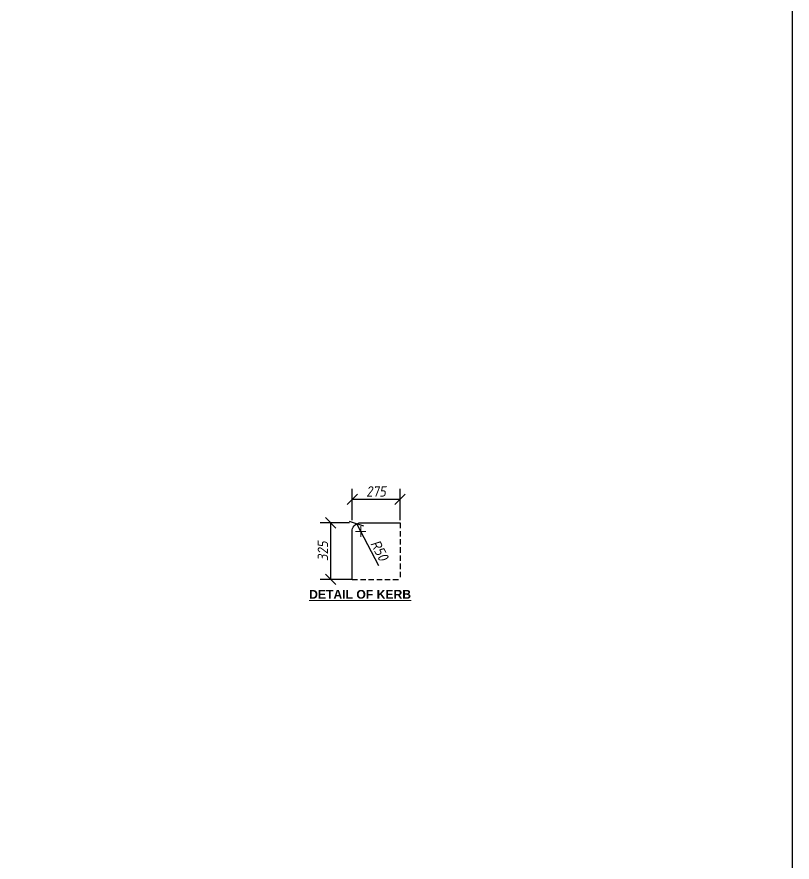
# Model space of a CAD drawing. Header units: millimetres. Extents: x 1231188 to 3899118, y -5478610 to -489530.
# Drawn here: x 3857236 to 3861692, y -2781032 to -2776172 of the extents above; entities that cross this region are included whole.
import ezdxf

# ---------------------------------------------------------------- set-up
doc = ezdxf.new("R2010")
doc.units = ezdxf.units.MM
doc.header["$LTSCALE"] = 25
doc.header["$MEASUREMENT"] = 0
doc.header["$PDMODE"] = 3
doc.linetypes.add('DASHED2', pattern=[0.375, 0.25, -0.125])
doc.layers.get('0').update_dxf_attribs({"lineweight": 13})
doc.layers.get('Defpoints').update_dxf_attribs({"color": 230, "lineweight": 9})
for name, color, linetype, lineweight in [('COLUMN', 1, 'Continuous', 25), ('Concrete_Section', 21, 'Continuous', 30), ('DIM', 8, 'Continuous', 13), ('text', 7, 'Continuous', 18)]:
    doc.layers.add(name, color=color, linetype=linetype, lineweight=lineweight)
doc.layers.add('Deck _Hidden', color=7, linetype='DASHED2')
doc.styles.add('AR', font='arial.ttf')
doc.styles.add('DIM', font='isocp3.shx', dxfattribs={"oblique": 10})
doc.dimstyles.new('dim_30', dxfattribs={"dimtxt": 60, "dimasz": 60, "dimexe": 60, "dimexo": 15, "dimgap": 15, "dimtad": 1, "dimdec": 0, "dimzin": 0, "dimdsep": 46, "dimtxsty": 'DIM', "dimblk": 'OBLIQUE', "dimcen": 30, "dimclrd": 5, "dimclre": 5, "dimclrt": 7, "dimadec": 0, "dimazin": 0, "dimtfac": 1, "dimtdec": 0, "dimtmove": 0, "dimatfit": 3, "dimfxl": 20, "dimtolj": 1, "dimtzin": 0, "dimarcsym": 0})

# ---------------------------------------------------------------- blocks, each defined once
blk = doc.blocks.new('_Oblique')
at = {"color": 0, "linetype": 'ByBlock', "lineweight": -2}
blk.add_line((-0.5, -0.5), (0.5, 0.5), dxfattribs=at)
blk = doc.blocks.new('*D503')
at = {"layer": 'Defpoints', "color": 0, "lineweight": -2, "ltscale": 10, "transparency": 16777216}
for p in [(3859438.5, -2778945), (3859163.5, -2779080.9), (3859438.5, -2779080.9)]:
    blk.add_point(p, dxfattribs=at)
at = {"layer": 'DIM', "color": 5, "lineweight": -2, "ltscale": 10, "transparency": 16777216}
for p, q in [((3859163.5, -2779065.9), (3859163.5, -2778885)), ((3859438.5, -2779065.9), (3859438.5, -2778885)), ((3859163.5, -2778945), (3859438.5, -2778945))]:
    blk.add_line(p, q, dxfattribs=at)
at = {"layer": 'DIM', "color": 5, "lineweight": -2, "ltscale": 10, "transparency": 16777216, "xscale": 60, "yscale": 60, "zscale": 60, "rotation": 180}
blk.add_blockref('_Oblique', (3859163.5, -2778945), dxfattribs=at)
at = {"layer": 'DIM', "color": 5, "lineweight": -2, "ltscale": 10, "transparency": 16777216, "xscale": 60, "yscale": 60, "zscale": 60}
blk.add_blockref('_Oblique', (3859438.5, -2778945), dxfattribs=at)
at = {"layer": 'DIM', "color": 7, "ltscale": 10, "transparency": 16777216, "insert": (3859301, -2778900), "char_height": 60, "attachment_point": 5, "style": 'DIM'}
blk.add_mtext('\\A1;275', dxfattribs=at)
blk = doc.blocks.new('*D504')
at = {"layer": 'Defpoints', "color": 0, "lineweight": -2, "ltscale": 10, "transparency": 16777216}
for p in [(3859189.3, -2779086.6), (3859212.5, -2779130.9)]:
    blk.add_point(p, dxfattribs=at)
at = {"layer": 'DIM', "color": 5, "lineweight": -2, "ltscale": 10, "transparency": 16777216}
blk.add_line((3859316.3, -2779328.3), (3859189.3, -2779086.6), dxfattribs=at)
at = {"layer": 'DIM', "color": 5, "lineweight": -2, "ltscale": 10, "transparency": 16777216, "xscale": 60, "yscale": 60, "zscale": 60, "rotation": 117.7365260404581}
blk.add_blockref('_Oblique', (3859189.3, -2779086.6), dxfattribs=at)
at = {"layer": 'DIM', "color": 7, "ltscale": 10, "transparency": 16777216, "insert": (3859320.5, -2779239.6), "char_height": 60, "attachment_point": 5, "rotation": 297.7365, "style": 'DIM'}
blk.add_mtext('\\A1;R50', dxfattribs=at)
blk = doc.blocks.new('*D505')
at = {"layer": 'Defpoints', "color": 0, "lineweight": -2, "ltscale": 10, "transparency": 16777216}
for p in [(3859039.7, -2779080.9), (3859163.5, -2779080.9), (3859175.8, -2779405.9)]:
    blk.add_point(p, dxfattribs=at)
at = {"layer": 'DIM', "color": 5, "lineweight": -2, "ltscale": 10, "transparency": 16777216}
for p, q in [((3859148.5, -2779080.9), (3858979.7, -2779080.9)), ((3859039.7, -2779405.9), (3859039.7, -2779080.9)), ((3859160.8, -2779405.9), (3858979.7, -2779405.9))]:
    blk.add_line(p, q, dxfattribs=at)
at = {"layer": 'DIM', "color": 5, "lineweight": -2, "ltscale": 10, "transparency": 16777216, "xscale": 60, "yscale": 60, "zscale": 60}
for p, rotation in [((3859039.7, -2779080.9), 90), ((3859039.7, -2779405.9), 270)]:
    blk.add_blockref('_Oblique', p, dxfattribs=dict(at, rotation=rotation))
at = {"layer": 'DIM', "color": 7, "ltscale": 10, "transparency": 16777216, "insert": (3858994.7, -2779243.4), "char_height": 60, "attachment_point": 5, "rotation": 90, "style": 'DIM'}
blk.add_mtext('\\A1;325', dxfattribs=at)

msp = doc.modelspace()

# ---------------------------------------------------------------- linework, layer by layer
at = {"layer": 'COLUMN', "lineweight": -2, "ltscale": 100}
msp.add_lwpolyline([(3840211.61426, -2767454.5222), (3861692.00571, -2767454.5222), (3861692.00571, -2791767.57677), (3840211.61426, -2791767.57677)], close=True, dxfattribs=at)
at = {"layer": 'Concrete_Section', "ltscale": 150}
msp.add_lwpolyline([(3859163.5, -2779405.9029), (3859163.5, -2779121.0971, -0.357510765), (3859212.52903, -2779080.9029), (3859438.4902, -2779080.9029)], format="xyb", dxfattribs=at)
at = {"layer": 'Deck _Hidden', "ltscale": 5}
msp.add_line((3859438.4902, -2779080.9029), (3859438.4902, -2779405.9029), dxfattribs=at)
msp.add_lwpolyline([(3859163.5, -2779405.9029), (3859438.4902, -2779405.9029)], dxfattribs=at)
at = {"layer": 'DIM', "color": 5}
for p, q in [((3859212.52903, -2779160.9029), (3859212.52903, -2779100.9029)), ((3859182.52903, -2779130.9029), (3859242.52903, -2779130.9029))]:
    msp.add_line(p, q, dxfattribs=at)

# ---------------------------------------------------------------- texts
at = {"layer": 'text', "ltscale": 10, "insert": (3858915.80478, -2779466.88328), "char_height": 50, "width": 1316.6198773, "attachment_point": 1, "style": 'AR'}
msp.add_mtext('{\\fArial|b1|i0|c0|p34;\\LDETAIL OF KERB }', dxfattribs=at)

# ---------------------------------------------------------------- dimensions: what is measured, and where the dimension line sits
at = {"layer": 'DIM', "ltscale": 10}
dim = msp.add_linear_dim(base=(3859438.4902, -2778944.96521), p1=(3859163.5, -2779080.9029), p2=(3859438.4902, -2779080.9029), dimstyle='dim_30', dxfattribs=at)
dim.commit()
dim.dimension.update_dxf_attribs({"geometry": '*D503', "text_midpoint": (3859300.9951, -2778899.9593)})
dim = msp.add_linear_dim(base=(3859039.73706, -2779080.9029), p1=(3859175.78398, -2779405.9029), p2=(3859163.5, -2779080.9029), angle=90, dimstyle='dim_30', dxfattribs=at)
dim.commit()
dim.dimension.update_dxf_attribs({"geometry": '*D505', "text_midpoint": (3858994.73116, -2779243.4029)})
dim = msp.add_radius_dim(center=(3859212.52903, -2779130.9029), mpoint=(3859189.25871, -2779086.64805), dimstyle='dim_30', dxfattribs=at)
dim.commit()
dim.dimension.update_dxf_attribs({"geometry": '*D504', "text_midpoint": (3859280.72036, -2779260.5873), "dimtype": 164})

doc.saveas('drawing.dxf')
